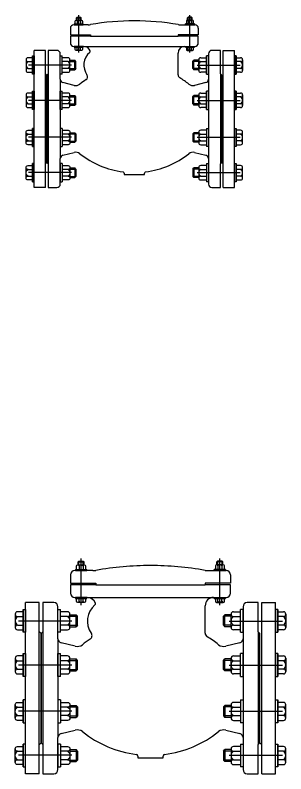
# Model space of a CAD drawing. Header units: millimetres. Extents: x 1218 to 72853, y -34712 to 16286.
# Drawn here: x 67247 to 67515, y 12916 to 13669 of the extents above; entities that cross this region are included whole.
import ezdxf

# ---------------------------------------------------------------- set-up
doc = ezdxf.new("R2010")
doc.units = ezdxf.units.MM
doc.styles.get("Standard").update_dxf_attribs({"font": 'arial.ttf'})

# ---------------------------------------------------------------- blocks, each defined once
blk = doc.blocks.new('VANMOTCHIEU-FRONT-DN80 PCCC')
for p, q in [((-57.59, 98.01), (-52.41, 98.01)), ((-56.75, 100.93), (-57.34, 100.35)), ((-57.34, 98.01), (-57.34, 100.35)), ((-57.34, 100.35), (-52.66, 100.35)), ((-56.75, 98.01), (-56.75, 100.93)), ((-56.75, 100.93), (-53.25, 100.93)), ((-55, 66.02), (-55, 102.93)), ((-53.25, 100.93), (-52.66, 100.35)), ((-53.25, 98.01), (-53.25, 100.93)), ((-52.66, 98.01), (-52.66, 100.35)), ((57.59, 98.01, 0), (52.41, 98.01, 0)), ((53.25, 100.93, 0), (52.66, 100.35, 0)), ((52.66, 98.01, 0), (52.66, 100.35, 0)), ((57.34, 100.35, 0), (52.66, 100.35, 0)), ((53.25, 98.01, 0), (53.25, 100.93, 0)), ((56.75, 100.93, 0), (53.25, 100.93, 0)), ((55, 66.02), (55, 102.93)), ((56.75, 100.93, 0), (57.34, 100.35, 0)), ((56.75, 98.01, 0), (56.75, 100.93, 0)), ((57.34, 98.01, 0), (57.34, 100.35, 0)), ((-45.7, 93.33), (-60, 93.33)), ((-59.44, 94.27), (-59.44, 93.33)), ((-59.44, 94.27), (-50.56, 94.27)), ((-59.44, 93.33), (-50.56, 93.33)), ((-58.51, 94.27), (-58.51, 97.08)), ((-56.64, 97.08), (-56.64, 94.27)), ((-53.36, 97.08), (-53.36, 94.27)), ((-51.49, 97.08), (-51.49, 94.27)), ((-50.56, 93.33), (-50.56, 94.27)), ((45.7, 93.33), (60, 93.33)), ((50.56, 93.33, 0), (50.56, 94.27, 0)), ((59.44, 94.27, 0), (50.56, 94.27, 0)), ((59.44, 93.33, 0), (50.56, 93.33, 0)), ((51.49, 97.08, 0), (51.49, 94.27, 0)), ((58.51, 94.27, 0), (58.51, 97.08, 0)), ((59.44, 94.27, 0), (59.44, 93.33, 0)), ((-63.33, 90), (-63.33, 83.33)), ((-63.33, 83.33), (-43.33, 83.33)), ((-43.33, 83.33), (-43.33, 82)), ((63.33, 83.33), (43.33, 83.33)), ((43.33, 83.33), (43.33, 82)), ((63.33, 90), (63.33, 83.33)), ((-43.33, 82), (-63.33, 82)), ((-63.33, 82), (-63.33, 75.33)), ((-43.33, 82), (43.33, 82)), ((63.33, 82), (43.33, 82)), ((63.33, 75.33), (63.33, 82)), ((-88.1, 68), (-99.07, 68)), ((-99.07, -68), (-99.07, 68)), ((-88.1, -68), (-88.1, 68)), ((-76.67, 68), (-85.33, 68)), ((-85.33, 68), (-85.33, 44.67)), ((-60, 72), (-50, 72)), ((-50.56, 72), (-59.44, 72)), ((-59.44, 72), (-59.44, 71.06)), ((-59.44, 71.06), (-50.56, 71.06)), ((-50.56, 71.06), (-59.44, 71.06)), ((-58.51, 68.96), (-58.51, 71.06)), ((-52.41, 68.02), (-57.59, 68.02)), ((-56.64, 68.96), (-56.64, 71.06)), ((-53.36, 68.96), (-53.36, 71.06)), ((-51.49, 71.06), (-51.49, 68.96)), ((-50.56, 71.06), (-50.56, 72)), ((-49.33, 72), (50, 72)), ((50, 72), (60, 72)), ((50.56, 71.06, 0), (50.56, 72, 0)), ((50.56, 72, 0), (59.44, 72, 0)), ((59.44, 71.06, 0), (50.56, 71.06, 0)), ((50.56, 71.06, 0), (59.44, 71.06, 0)), ((51.49, 71.06, 0), (51.49, 68.96, 0)), ((52.41, 68.02, 0), (57.59, 68.02, 0)), ((58.51, 68.96, 0), (58.51, 71.06, 0)), ((59.44, 72, 0), (59.44, 71.06, 0)), ((85.33, 68), (76.67, 68)), ((85.33, 44.67), (85.33, 68)), ((88.1, 68), (99.07, 68)), ((88.1, -68), (88.1, 68)), ((99.07, -68), (99.07, 68)), ((-100.98, 60.62), (-105.29, 60.62)), ((-100.98, 44.4), (-100.98, 62.53)), ((-100.98, 62.53), (-99.07, 62.53)), ((-100.98, 62.53), (-100.98, 44.4)), ((-99.07, 62.53), (-99.07, 44.4)), ((-73.33, 39.27), (-73.33, 64.67)), ((-73.33, 44.4), (-73.33, 62.53)), ((-73.33, 62.53), (-71.42, 62.53)), ((-71.42, 44.4), (-71.42, 62.53)), ((-65.69, 60.62), (-71.42, 60.62)), ((43.33, 43.62), (43.33, 65.33)), ((65.69, 60.62), (71.42, 60.62)), ((73.33, 62.53), (71.42, 62.53)), ((71.42, 44.4), (71.42, 62.53)), ((73.33, 64.67), (73.33, 39.27)), ((73.33, 44.4), (73.33, 62.53)), ((100.98, 62.53), (99.07, 62.53)), ((99.07, 62.53), (99.07, 44.4)), ((100.98, 44.4), (100.98, 62.53)), ((100.98, 62.53), (100.98, 44.4)), ((100.98, 60.62), (105.29, 60.62)), ((-107.19, 58.76), (-107.19, 48.17)), ((-78.49, 53.23), (-104.69, 53.23)), ((-62.3, 53.22), (-92.04, 53.22)), ((-63.79, 48.17), (-63.79, 58.76)), ((-63.79, 58.24), (-59.02, 58.24)), ((-63.79, 57.04), (-57.82, 57.04)), ((-59.02, 48.69), (-59.02, 58.24)), ((-57.82, 57.04), (-59.02, 58.24)), ((-57.82, 49.89), (-57.82, 57.04)), ((57.82, 57.04), (59.02, 58.24)), ((63.79, 57.04), (57.82, 57.04)), ((57.82, 49.89), (57.82, 57.04)), ((63.79, 58.24), (59.02, 58.24)), ((59.02, 48.69), (59.02, 58.24)), ((62.3, 53.22), (92.04, 53.22)), ((63.79, 48.17), (63.79, 58.76)), ((78.49, 53.23), (104.69, 53.23)), ((107.19, 58.76), (107.19, 48.17)), ((-105.29, 46.31), (-100.98, 46.31)), ((-71.42, 46.31), (-65.69, 46.31)), ((-63.79, 49.89), (-57.82, 49.89)), ((-63.79, 48.69), (-59.02, 48.69)), ((-57.82, 49.89), (-59.02, 48.69)), ((57.82, 49.89), (59.02, 48.69)), ((63.79, 49.89), (57.82, 49.89)), ((63.79, 48.69), (59.02, 48.69)), ((71.42, 46.31), (65.69, 46.31)), ((105.29, 46.31), (100.98, 46.31)), ((-99.07, 44.4), (-100.98, 44.4)), ((-88, 44.67), (-86.67, 43.33)), ((-85.33, 44.67), (-86.67, 43.33)), ((-86.67, 43.33), (-86.67, -43.33)), ((-86.67, -43.33), (-86.67, 43.33)), ((-86.67, -43.33), (-86.67, 43.33)), ((-85.33, 44.67), (-85.33, -44.67)), ((-71.42, 44.4), (-73.33, 44.4)), ((-73.33, 39.27), (-73.33, -39.27)), ((71.42, 44.4), (73.33, 44.4)), ((73.33, 39.27), (73.33, -39.27)), ((86.67, 43.33), (85.33, 44.67)), ((85.33, 44.67), (85.33, -44.67)), ((86.67, -43.33), (86.67, 43.33)), ((99.07, 44.4), (100.98, 44.4)), ((-59.7, 33.26), (-70.81, 36.04)), ((70.81, 36.04), (59.7, 33.26)), ((-107.19, 23.74), (-107.19, 13.16)), ((-100.98, 25.61), (-105.29, 25.61)), ((-100.98, 9.38), (-100.98, 27.52)), ((-100.98, 27.52), (-99.07, 27.52)), ((-100.98, 27.52), (-100.98, 9.38)), ((-99.07, 27.52), (-99.07, 9.38)), ((-73.33, 9.38), (-73.33, 27.52)), ((-73.33, 27.52), (-71.42, 27.52)), ((-71.42, 9.38), (-71.42, 27.52)), ((-65.69, 25.61), (-71.42, 25.61)), ((-63.79, 13.16), (-63.79, 23.74)), ((-63.79, 23.22), (-59.02, 23.22)), ((-59.02, 13.68), (-59.02, 23.22)), ((-57.82, 22.03), (-59.02, 23.22)), ((57.82, 22.03), (59.02, 23.22)), ((63.79, 23.22), (59.02, 23.22)), ((59.02, 13.68), (59.02, 23.22)), ((63.79, 13.16), (63.79, 23.74)), ((65.69, 25.61), (71.42, 25.61)), ((73.33, 27.52), (71.42, 27.52)), ((71.42, 9.38), (71.42, 27.52)), ((73.33, 9.38), (73.33, 27.52)), ((100.98, 27.52), (99.07, 27.52)), ((99.07, 27.52), (99.07, 9.38)), ((100.98, 9.38), (100.98, 27.52)), ((100.98, 27.52), (100.98, 9.38)), ((100.98, 25.61), (105.29, 25.61)), ((107.19, 23.74), (107.19, 13.16)), ((-78.49, 18.21), (-104.69, 18.21)), ((-62.3, 18.2), (-92.04, 18.2)), ((-63.79, 22.03), (-57.82, 22.03)), ((-57.82, 14.87), (-57.82, 22.03)), ((63.79, 22.03), (57.82, 22.03)), ((57.82, 14.87), (57.82, 22.03)), ((62.3, 18.2), (92.04, 18.2)), ((78.49, 18.21), (104.69, 18.21)), ((-105.29, 11.29), (-100.98, 11.29)), ((-99.07, 9.38), (-100.98, 9.38)), ((-71.42, 9.38), (-73.33, 9.38)), ((-71.42, 11.29), (-65.69, 11.29)), ((-63.79, 14.87), (-57.82, 14.87)), ((-63.79, 13.68), (-59.02, 13.68)), ((-57.82, 14.87), (-59.02, 13.68)), ((57.82, 14.87), (59.02, 13.68)), ((63.79, 14.87), (57.82, 14.87)), ((63.79, 13.68), (59.02, 13.68)), ((71.42, 11.29), (65.69, 11.29)), ((71.42, 9.38), (73.33, 9.38)), ((99.07, 9.38), (100.98, 9.38)), ((105.29, 11.29), (100.98, 11.29)), ((-107.19, -23.74), (-107.19, -13.16)), ((-105.29, -11.29), (-100.98, -11.29)), ((-100.98, -9.38), (-100.98, -27.52)), ((-99.07, -9.38), (-100.98, -9.38)), ((-100.98, -27.52), (-100.98, -9.38)), ((-99.07, -27.52), (-99.07, -9.38)), ((-71.42, -9.38), (-73.33, -9.38)), ((-73.33, -9.38), (-73.33, -27.52)), ((-71.42, -9.38), (-71.42, -27.52)), ((-71.42, -11.29), (-65.69, -11.29)), ((-63.79, -13.16), (-63.79, -23.74)), ((-63.79, -13.68), (-59.02, -13.68)), ((-63.79, -14.87), (-57.82, -14.87)), ((-59.02, -13.68), (-59.02, -23.22)), ((-57.82, -14.87), (-59.02, -13.68)), ((-57.82, -14.87), (-57.82, -22.03)), ((57.82, -14.87, 0), (59.02, -13.68, 0)), ((63.79, -14.87, 0), (57.82, -14.87, 0)), ((57.82, -14.87, 0), (57.82, -22.03, 0)), ((63.79, -13.68, 0), (59.02, -13.68, 0)), ((59.02, -13.68, 0), (59.02, -23.22, 0)), ((63.79, -13.16, 0), (63.79, -23.74, 0)), ((71.42, -11.29, 0), (65.69, -11.29, 0)), ((71.42, -9.38, 0), (73.33, -9.38, 0)), ((71.42, -9.38, 0), (71.42, -27.52, 0)), ((73.33, -9.38, 0), (73.33, -27.52, 0)), ((99.07, -27.52, 0), (99.07, -9.38, 0)), ((99.07, -9.38, 0), (100.98, -9.38, 0)), ((100.98, -9.38, 0), (100.98, -27.52, 0)), ((100.98, -27.52, 0), (100.98, -9.38, 0)), ((105.29, -11.29, 0), (100.98, -11.29, 0)), ((107.19, -23.74, 0), (107.19, -13.16, 0)), ((-105.29, -15.11), (-100.98, -15.11)), ((-105.29, -21.79), (-100.98, -21.79)), ((-78.49, -18.21), (-104.69, -18.21)), ((-62.3, -18.2), (-92.04, -18.2)), ((-65.69, -15.11), (-71.42, -15.11)), ((-65.69, -21.79), (-71.42, -21.79)), ((-63.79, -22.03), (-57.82, -22.03)), ((-57.82, -22.03), (-59.02, -23.22)), ((57.82, -22.03, 0), (59.02, -23.22, 0)), ((63.79, -22.03, 0), (57.82, -22.03, 0)), ((62.3, -18.2), (92.04, -18.2)), ((78.49, -18.21), (104.69, -18.21)), ((-100.98, -25.61), (-105.29, -25.61)), ((-100.98, -27.52), (-99.07, -27.52)), ((-73.33, -27.52), (-71.42, -27.52)), ((-65.69, -25.61), (-71.42, -25.61)), ((-63.79, -23.22), (-59.02, -23.22)), ((63.79, -23.22, 0), (59.02, -23.22, 0)), ((65.69, -25.61, 0), (71.42, -25.61, 0)), ((73.33, -27.52, 0), (71.42, -27.52, 0)), ((100.98, -27.52, 0), (99.07, -27.52, 0)), ((100.98, -25.61, 0), (105.29, -25.61, 0)), ((-70.81, -36.04), (-59.7, -33.26)), ((59.7, -33.26), (70.81, -36.04)), ((-100.98, -44.4), (-100.98, -62.53)), ((-99.07, -44.4), (-100.98, -44.4)), ((-100.98, -62.53), (-100.98, -44.4)), ((-99.07, -62.53), (-99.07, -44.4)), ((-86.67, -43.33), (-88, -44.67)), ((-86.67, -43.33), (-85.33, -44.67)), ((-85.33, -44.67), (-85.33, -68)), ((-73.33, -64.67), (-73.33, -39.27)), ((-71.42, -44.4), (-73.33, -44.4)), ((-73.33, -44.4), (-73.33, -62.53)), ((-71.42, -44.4), (-71.42, -62.53)), ((71.42, -44.4, 0), (73.33, -44.4, 0)), ((71.42, -44.4, 0), (71.42, -62.53, 0)), ((73.33, -39.27), (73.33, -64.67)), ((73.33, -44.4, 0), (73.33, -62.53, 0)), ((85.33, -44.67), (86.67, -43.33)), ((85.33, -68), (85.33, -44.67)), ((86.67, -43.33), (88, -44.67)), ((99.07, -62.53, 0), (99.07, -44.4, 0)), ((99.07, -44.4, 0), (100.98, -44.4, 0)), ((100.98, -44.4, 0), (100.98, -62.53, 0)), ((100.98, -62.53, 0), (100.98, -44.4, 0)), ((-107.19, -58.76), (-107.19, -48.17)), ((-105.29, -46.31), (-100.98, -46.31)), ((-105.29, -50.12), (-100.98, -50.12)), ((-71.42, -46.31), (-65.69, -46.31)), ((-65.69, -50.12), (-71.42, -50.12)), ((-63.79, -48.17), (-63.79, -58.76)), ((-63.79, -48.69), (-59.02, -48.69)), ((-63.79, -49.89), (-57.82, -49.89)), ((-59.02, -48.69), (-59.02, -58.24)), ((-57.82, -49.89), (-59.02, -48.69)), ((-57.82, -49.89), (-57.82, -57.04)), ((57.82, -49.89, 0), (59.02, -48.69, 0)), ((63.79, -49.89, 0), (57.82, -49.89, 0)), ((57.82, -49.89, 0), (57.82, -57.04, 0)), ((63.79, -48.69, 0), (59.02, -48.69, 0)), ((59.02, -48.69, 0), (59.02, -58.24, 0)), ((63.79, -48.17, 0), (63.79, -58.76, 0)), ((71.42, -46.31, 0), (65.69, -46.31, 0)), ((105.29, -46.31, 0), (100.98, -46.31, 0)), ((107.19, -58.76, 0), (107.19, -48.17, 0)), ((-105.29, -56.81), (-100.98, -56.81)), ((-78.49, -53.23), (-104.69, -53.23)), ((-62.3, -53.22), (-92.04, -53.22)), ((-65.69, -56.81), (-71.42, -56.81)), ((-63.79, -57.04), (-57.82, -57.04)), ((-63.79, -58.24), (-59.02, -58.24)), ((-57.82, -57.04), (-59.02, -58.24)), ((-10, -53.93), (-10, -55.33)), ((-10, -55.33), (10, -55.33)), ((10, -55.33), (10, -53.93)), ((57.82, -57.04, 0), (59.02, -58.24, 0)), ((63.79, -57.04, 0), (57.82, -57.04, 0)), ((63.79, -58.24, 0), (59.02, -58.24, 0)), ((62.3, -53.22), (92.04, -53.22)), ((78.49, -53.23), (104.69, -53.23)), ((-100.98, -60.62), (-105.29, -60.62)), ((-100.98, -62.53), (-99.07, -62.53)), ((-73.33, -62.53), (-71.42, -62.53)), ((-65.69, -60.62), (-71.42, -60.62)), ((65.69, -60.62, 0), (71.42, -60.62, 0)), ((73.33, -62.53, 0), (71.42, -62.53, 0)), ((100.98, -62.53, 0), (99.07, -62.53, 0)), ((100.98, -60.62, 0), (105.29, -60.62, 0)), ((-88.1, -68), (-99.07, -68)), ((-85.33, -68), (-76.67, -68)), ((76.67, -68), (85.33, -68)), ((88.1, -68), (99.07, -68))]:
    blk.add_line(p, q)
at = {"elevation": 0}
for points in [[(53.36, 97.08), (53.36, 94.27)], [(56.64, 97.08), (56.64, 94.27)], [(53.36, 68.96), (53.36, 71.06)], [(56.64, 68.96), (56.64, 71.06)], [(-105.29, 56.81), (-100.98, 56.81)], [(-65.69, 56.81), (-71.42, 56.81)], [(65.69, 56.81), (71.42, 56.81)], [(105.29, 56.81), (100.98, 56.81)], [(-105.29, 50.12), (-100.98, 50.12)], [(-65.69, 50.12), (-71.42, 50.12)], [(65.69, 50.12), (71.42, 50.12)], [(105.29, 50.12), (100.98, 50.12)], [(-105.29, 21.79), (-100.98, 21.79)], [(-105.29, 15.11), (-100.98, 15.11)], [(-65.69, 21.79), (-71.42, 21.79)], [(-65.69, 15.11), (-71.42, 15.11)], [(65.69, 21.79), (71.42, 21.79)], [(65.69, 15.11), (71.42, 15.11)], [(105.29, 21.79), (100.98, 21.79)], [(105.29, 15.11), (100.98, 15.11)], [(65.69, -15.11), (71.42, -15.11)], [(65.69, -21.79), (71.42, -21.79)], [(105.29, -15.11), (100.98, -15.11)], [(105.29, -21.79), (100.98, -21.79)], [(65.69, -50.12), (71.42, -50.12)], [(105.29, -50.12), (100.98, -50.12)], [(65.69, -56.81), (71.42, -56.81)], [(105.29, -56.81), (100.98, -56.81)]]:
    blk.add_lwpolyline(points, dxfattribs=at)
for centre, radius, start, end in [((52.43, 97.07, 0), 0.935, 0.24779, 179.75221), ((55, 96.11, 0), 1.9, 30.73121, 149.26879), ((57.57, 97.07, 0), 0.935, 0.24779, 179.75221), ((-60, 90), 3.33, 90, 180), ((-45.7, 106.67), 13.33, 270, 280.0043), ((0, -152.4), 249.73, 90, 100.0043), ((0, -152.4), 249.73, 79.9957, 90), ((45.7, 106.67), 13.33, 259.9957, 270), ((60, 90), 3.33, 360, 90), ((-60, 75.33), 3.33, 180, 270), ((60, 75.33), 3.33, 270, 0), ((-76.67, 64.67), 3.33, 0, 90), ((-50, 65.33), 6.67, 19.06314, 90), ((50, 65.33), 6.67, 90, 180), ((52.43, 68.96, 0), 0.935, 180.24779, 359.75221), ((55, 69.93, 0), 1.9, 210.73121, 329.26879), ((57.57, 68.96, 0), 0.935, 180.24779, 359.75221), ((76.67, 64.67), 3.33, 90, 180), ((-105.28, 58.71), 1.91, 90.24779, 269.75221), ((-65.7, 58.71), 1.91, 270.24779, 89.75221), ((-33.33, 53.33), 16.67, 130.23159, 215.41409), ((-44.96, 67.08), 1.33, 310.23159, 19.06314), ((65.7, 58.71), 1.91, 90.24779, 269.75221), ((105.28, 58.71), 1.91, 270.24779, 89.75221), ((-103.3, 53.47), 3.89, 120.73121, 239.26879), ((-67.68, 53.47), 3.89, 300.73121, 59.26879), ((67.68, 53.47), 3.89, 120.73121, 239.26879), ((103.3, 53.47), 3.89, 300.73121, 59.26879), ((-105.28, 48.22), 1.91, 90.24779, 269.75221), ((-65.7, 48.22), 1.91, 270.24779, 89.75221), ((65.7, 48.22), 1.91, 90.24779, 269.75221), ((105.28, 48.22), 1.91, 270.24779, 89.75221), ((-70, 39.27), 3.33, 180, 255.96376), ((0, -33.33), 86.67, 123.46848, 128.48467), ((-49.63, 41.74), 3.33, 303.46848, 35.41409), ((46.67, 43.62), 3.33, 180, 238.76707), ((0, -33.33), 86.67, 51.51533, 58.76707), ((70, 39.27), 3.33, 284.03624, 0), ((-58.08, 39.73), 6.67, 255.96376, 308.48467), ((58.08, 39.73), 6.67, 231.51533, 284.03624), ((-105.28, 23.7), 1.91, 90.24779, 269.75221), ((-65.7, 23.7), 1.91, 270.24779, 89.75221), ((65.7, 23.7), 1.91, 90.24779, 269.75221), ((105.28, 23.7), 1.91, 270.24779, 89.75221), ((-103.3, 18.45), 3.89, 120.73121, 239.26879), ((-105.28, 13.2), 1.91, 90.24779, 269.75221), ((-67.68, 18.45), 3.89, 300.73121, 59.26879), ((-65.7, 13.2), 1.91, 270.24779, 89.75221), ((67.68, 18.45), 3.89, 120.73121, 239.26879), ((65.7, 13.2), 1.91, 90.24779, 269.75221), ((103.3, 18.45), 3.89, 300.73121, 59.26879), ((105.28, 13.2), 1.91, 270.24779, 89.75221), ((65.7, -13.2, 0), 1.91, 90.24779, 269.75221), ((105.28, -13.2, 0), 1.91, 270.24779, 89.75221), ((67.68, -18.45, 0), 3.89, 120.73121, 239.26879), ((65.7, -23.7, 0), 1.91, 90.24779, 269.75221), ((103.3, -18.45, 0), 3.89, 300.73121, 59.26879), ((105.28, -23.7, 0), 1.91, 270.24779, 89.75221), ((-70, -39.27), 3.33, 104.03624, 180), ((-58.08, -39.73), 6.67, 51.51533, 104.03624), ((0, 33.33), 86.67, 231.51533, 262.60045), ((0, 33.33), 86.67, 277.39955, 308.48467), ((58.08, -39.73), 6.67, 75.96376, 128.48467), ((70, -39.27), 3.33, 0, 75.96376), ((-11.33, -53.93), 1.33, 0, 82.60045), ((11.33, -53.93), 1.33, 97.39955, 180), ((65.7, -48.22, 0), 1.91, 90.24779, 269.75221), ((67.68, -53.47, 0), 3.89, 120.73121, 239.26879), ((105.28, -48.22, 0), 1.91, 270.24779, 89.75221), ((103.3, -53.47, 0), 3.89, 300.73121, 59.26879), ((65.7, -58.71, 0), 1.91, 90.24779, 269.75221), ((105.28, -58.71, 0), 1.91, 270.24779, 89.75221), ((-76.67, -64.67), 3.33, 270, 0), ((76.67, -64.67), 3.33, 180, 270)]:
    blk.add_arc(centre, radius, start, end)
at = {"extrusion": (0, 0, -1)}
for centre, major_axis, start_param, end_param in [((-57.57, 97.07), (0.661, 0.661), 3.931316, 7.064259), ((-55, 96.11), (1.35, 1.35), 4.463352, 6.532223), ((-52.43, 97.07), (-0.661, 0.661), 5.502112, 8.635055), ((-57.57, 68.96), (-0.661, 0.661), 2.360519, 5.493462), ((-55, 69.93), (-1.35, 1.35), 2.892555, 4.961426), ((-52.43, 68.96), (0.661, 0.661), 0.789723, 3.922666), ((-105.28, -13.2), (-1.35, 1.35), 3.931316, 7.064259), ((-65.7, -13.2), (1.35, 1.35), -0.781073, 2.35187), ((-103.3, -18.45), (-2.75, 2.75), 4.463352, 6.532223), ((-105.28, -23.7), (-1.35, 1.35), 3.931316, 7.064259), ((-67.68, -18.45), (-2.75, 2.75), 1.321759, 3.39063), ((-65.7, -23.7), (1.35, 1.35), -0.781073, 2.35187), ((-105.28, -48.22), (-1.35, 1.35), 3.931316, 7.064259), ((-103.3, -53.47), (-2.75, 2.75), 4.463352, 6.532223), ((-65.7, -48.22), (1.35, 1.35), -0.781073, 2.35187), ((-67.68, -53.47), (-2.75, 2.75), 1.321759, 3.39063), ((-105.28, -58.71), (-1.35, 1.35), 3.931316, 7.064259), ((-65.7, -58.71), (1.35, 1.35), -0.781073, 2.35187)]:
    blk.add_ellipse(centre, major_axis=major_axis, ratio=1, start_param=start_param, end_param=end_param, dxfattribs=at)
at = {"flags": 1}
for p in [(-99.07, 0), (99.07, 0)]:
    blk.add_attdef('AMC', p, '', height=0.2, dxfattribs=at)
blk = doc.blocks.new('VANMOTCHIEU-FRONT-DN100 PCCC')
for p, q in [((-68.75, 82.53), (-68.75, 128.67)), ((68.75, 82.53), (68.75, 128.67)), ((-73.13, 117.84), (-73.13, 121.35)), ((-71.99, 122.51), (-65.51, 122.51)), ((-70.94, 126.17), (-71.67, 125.44)), ((-71.67, 122.51), (-71.67, 125.44)), ((-71.67, 125.44), (-65.83, 125.44)), ((-70.94, 122.51), (-70.94, 126.17)), ((-70.94, 126.17), (-66.56, 126.17)), ((-70.8, 121.35), (-70.8, 117.84)), ((-66.7, 121.35), (-66.7, 117.84)), ((-66.56, 126.17), (-65.83, 125.44)), ((-66.56, 122.51), (-66.56, 126.17)), ((-65.83, 122.51), (-65.83, 125.44)), ((-64.37, 121.35), (-64.37, 117.84)), ((64.37, 121.35, 0), (64.37, 117.84, 0)), ((71.99, 122.51, 0), (65.51, 122.51, 0)), ((66.56, 126.17, 0), (65.83, 125.44, 0)), ((65.83, 122.51, 0), (65.83, 125.44, 0)), ((71.67, 125.44, 0), (65.83, 125.44, 0)), ((66.56, 122.51, 0), (66.56, 126.17, 0)), ((70.94, 126.17, 0), (66.56, 126.17, 0)), ((70.94, 126.17, 0), (71.67, 125.44, 0)), ((70.94, 122.51, 0), (70.94, 126.17, 0)), ((71.67, 122.51, 0), (71.67, 125.44, 0)), ((73.13, 117.84, 0), (73.13, 121.35, 0)), ((-57.13, 116.67), (-75, 116.67)), ((-74.3, 117.84), (-74.3, 116.67)), ((-74.3, 117.84), (-63.2, 117.84)), ((-74.3, 116.67), (-63.2, 116.67)), ((-63.2, 116.67), (-63.2, 117.84)), ((57.13, 116.67), (75, 116.67)), ((63.2, 116.67, 0), (63.2, 117.84, 0)), ((74.3, 117.84, 0), (63.2, 117.84, 0)), ((74.3, 116.67, 0), (63.2, 116.67, 0)), ((74.3, 117.84, 0), (74.3, 116.67, 0)), ((-79.17, 112.5), (-79.17, 104.17)), ((79.17, 112.5), (79.17, 104.17)), ((-79.17, 104.17), (-54.17, 104.17)), ((-54.17, 102.5), (-79.17, 102.5)), ((-79.17, 102.5), (-79.17, 94.17)), ((-54.17, 104.17), (-54.17, 102.5)), ((-54.17, 102.5), (54.17, 102.5)), ((79.17, 104.17), (54.17, 104.17)), ((54.17, 104.17), (54.17, 102.5)), ((79.17, 102.5), (54.17, 102.5)), ((79.17, 94.17), (79.17, 102.5)), ((-110.12, 85), (-123.84, 85)), ((-123.84, -85), (-123.84, 85)), ((-110.12, -85), (-110.12, 85)), ((-95.83, 85), (-106.67, 85)), ((-106.67, 85), (-106.67, 55.83)), ((-75, 90), (-62.5, 90)), ((-63.2, 90), (-74.3, 90)), ((-74.3, 90), (-74.3, 88.83)), ((-74.3, 88.83), (-63.2, 88.83)), ((-63.2, 88.83), (-74.3, 88.83)), ((-73.13, 86.2), (-73.13, 88.83)), ((-65.51, 85.03), (-71.99, 85.03)), ((-70.8, 86.2), (-70.8, 88.83)), ((-66.7, 86.2), (-66.7, 88.83)), ((-64.37, 88.83), (-64.37, 86.2)), ((-63.2, 88.83), (-63.2, 90)), ((-61.67, 90), (62.5, 90)), ((62.5, 90), (75, 90)), ((63.2, 88.83, 0), (63.2, 90, 0)), ((63.2, 90, 0), (74.3, 90, 0)), ((74.3, 88.83, 0), (63.2, 88.83, 0)), ((63.2, 88.83, 0), (74.3, 88.83, 0)), ((64.37, 88.83, 0), (64.37, 86.2, 0)), ((65.51, 85.03, 0), (71.99, 85.03, 0)), ((73.13, 86.2, 0), (73.13, 88.83, 0)), ((74.3, 90, 0), (74.3, 88.83, 0)), ((106.67, 85), (95.83, 85)), ((106.67, 55.83), (106.67, 85)), ((110.12, 85), (123.84, 85)), ((110.12, -85), (110.12, 85)), ((123.84, -85), (123.84, 85)), ((-126.23, 75.78), (-131.61, 75.78)), ((-126.23, 55.5), (-126.23, 78.16)), ((-126.23, 78.16), (-123.84, 78.16)), ((-126.23, 78.16), (-126.23, 55.5)), ((-123.84, 78.16), (-123.84, 55.5)), ((-91.67, 49.09), (-91.67, 80.83)), ((-91.67, 55.5), (-91.67, 78.16)), ((-91.67, 78.16), (-89.28, 78.16)), ((-89.28, 55.5), (-89.28, 78.16)), ((-82.11, 75.78), (-89.28, 75.78)), ((54.17, 54.53), (54.17, 81.67)), ((82.11, 75.78), (89.28, 75.78)), ((91.67, 78.16), (89.28, 78.16)), ((89.28, 55.5), (89.28, 78.16)), ((91.67, 80.83), (91.67, 49.09)), ((91.67, 55.5), (91.67, 78.16)), ((126.23, 78.16), (123.84, 78.16)), ((123.84, 78.16), (123.84, 55.5)), ((126.23, 55.5), (126.23, 78.16)), ((126.23, 78.16), (126.23, 55.5)), ((126.23, 75.78), (131.61, 75.78)), ((-133.98, 73.45), (-133.98, 60.21)), ((-79.74, 60.21), (-79.74, 73.45)), ((-79.74, 72.8), (-73.77, 72.8)), ((-79.74, 71.31), (-72.28, 71.31)), ((-73.77, 60.87), (-73.77, 72.8)), ((-72.28, 71.31), (-73.77, 72.8)), ((-72.28, 62.36), (-72.28, 71.31)), ((72.28, 71.31), (73.77, 72.8)), ((79.74, 71.31), (72.28, 71.31)), ((72.28, 62.36), (72.28, 71.31)), ((79.74, 72.8), (73.77, 72.8)), ((73.77, 60.87), (73.77, 72.8)), ((79.74, 60.21), (79.74, 73.45)), ((133.98, 73.45), (133.98, 60.21)), ((-98.11, 66.53), (-130.86, 66.53)), ((-77.87, 66.52), (-115.05, 66.52)), ((-79.74, 62.36), (-72.28, 62.36)), ((-79.74, 60.87), (-73.77, 60.87)), ((-72.28, 62.36), (-73.77, 60.87)), ((72.28, 62.36), (73.77, 60.87)), ((79.74, 62.36), (72.28, 62.36)), ((79.74, 60.87), (73.77, 60.87)), ((77.87, 66.52), (115.05, 66.52)), ((98.11, 66.53), (130.86, 66.53)), ((-131.61, 57.88), (-126.23, 57.88)), ((-123.84, 55.5), (-126.23, 55.5)), ((-110, 55.83), (-108.33, 54.17)), ((-106.67, 55.83), (-108.33, 54.17)), ((-108.33, 54.17), (-108.33, -54.17)), ((-108.33, -54.17), (-108.33, 54.17)), ((-108.33, -54.17), (-108.33, 54.17)), ((-106.67, 55.83), (-106.67, -55.83)), ((-89.28, 55.5), (-91.67, 55.5)), ((-89.28, 57.88), (-82.11, 57.88)), ((89.28, 57.88), (82.11, 57.88)), ((89.28, 55.5), (91.67, 55.5)), ((108.33, 54.17), (106.67, 55.83)), ((106.67, 55.83), (106.67, -55.83)), ((108.33, -54.17), (108.33, 54.17)), ((123.84, 55.5), (126.23, 55.5)), ((131.61, 57.88), (126.23, 57.88)), ((-91.67, 49.09), (-91.67, -49.09)), ((91.67, 49.09), (91.67, -49.09)), ((-74.62, 41.57), (-88.51, 45.04)), ((88.51, 45.04), (74.62, 41.57)), ((-126.23, 32.01), (-131.61, 32.01)), ((-126.23, 11.73), (-126.23, 34.4)), ((-126.23, 34.4), (-123.84, 34.4)), ((-126.23, 34.4), (-126.23, 11.73)), ((-123.84, 34.4), (-123.84, 11.73)), ((-91.67, 11.73), (-91.67, 34.4)), ((-91.67, 34.4), (-89.28, 34.4)), ((-89.28, 11.73), (-89.28, 34.4)), ((-82.11, 32.01), (-89.28, 32.01)), ((82.11, 32.01), (89.28, 32.01)), ((91.67, 34.4), (89.28, 34.4)), ((89.28, 11.73), (89.28, 34.4)), ((91.67, 11.73), (91.67, 34.4)), ((126.23, 34.4), (123.84, 34.4)), ((123.84, 34.4), (123.84, 11.73)), ((126.23, 11.73), (126.23, 34.4)), ((126.23, 34.4), (126.23, 11.73)), ((126.23, 32.01), (131.61, 32.01)), ((-133.98, 29.68), (-133.98, 16.45)), ((-98.11, 22.76), (-130.86, 22.76)), ((-77.87, 22.75), (-115.05, 22.75)), ((-79.74, 16.45), (-79.74, 29.68)), ((-79.74, 29.03), (-73.77, 29.03)), ((-79.74, 27.54), (-72.28, 27.54)), ((-73.77, 17.1), (-73.77, 29.03)), ((-72.28, 27.54), (-73.77, 29.03)), ((-72.28, 18.59), (-72.28, 27.54)), ((72.28, 27.54), (73.77, 29.03)), ((79.74, 27.54), (72.28, 27.54)), ((72.28, 18.59), (72.28, 27.54)), ((79.74, 29.03), (73.77, 29.03)), ((73.77, 17.1), (73.77, 29.03)), ((77.87, 22.75), (115.05, 22.75)), ((79.74, 16.45), (79.74, 29.68)), ((98.11, 22.76), (130.86, 22.76)), ((133.98, 29.68), (133.98, 16.45)), ((-79.74, 18.59), (-72.28, 18.59)), ((-79.74, 17.1), (-73.77, 17.1)), ((-72.28, 18.59), (-73.77, 17.1)), ((72.28, 18.59), (73.77, 17.1)), ((79.74, 18.59), (72.28, 18.59)), ((79.74, 17.1), (73.77, 17.1)), ((-131.61, 14.12), (-126.23, 14.12)), ((-123.84, 11.73), (-126.23, 11.73)), ((-89.28, 11.73), (-91.67, 11.73)), ((-89.28, 14.12), (-82.11, 14.12)), ((89.28, 14.12), (82.11, 14.12)), ((89.28, 11.73), (91.67, 11.73)), ((123.84, 11.73), (126.23, 11.73)), ((131.61, 14.12), (126.23, 14.12)), ((-131.61, -14.12), (-126.23, -14.12)), ((-126.23, -11.73), (-126.23, -34.4)), ((-123.84, -11.73), (-126.23, -11.73)), ((-126.23, -34.4), (-126.23, -11.73)), ((-123.84, -34.4), (-123.84, -11.73)), ((-89.28, -11.73), (-91.67, -11.73)), ((-91.67, -11.73), (-91.67, -34.4)), ((-89.28, -11.73), (-89.28, -34.4)), ((-89.28, -14.12), (-82.11, -14.12)), ((89.28, -14.12, 0), (82.11, -14.12, 0)), ((89.28, -11.73, 0), (91.67, -11.73, 0)), ((89.28, -11.73, 0), (89.28, -34.4, 0)), ((91.67, -11.73, 0), (91.67, -34.4, 0)), ((123.84, -34.4, 0), (123.84, -11.73, 0)), ((123.84, -11.73, 0), (126.23, -11.73, 0)), ((126.23, -11.73, 0), (126.23, -34.4, 0)), ((126.23, -34.4, 0), (126.23, -11.73, 0)), ((131.61, -14.12, 0), (126.23, -14.12, 0)), ((-133.98, -29.68), (-133.98, -16.45)), ((-131.61, -18.89), (-126.23, -18.89)), ((-82.11, -18.89), (-89.28, -18.89)), ((-79.74, -16.45), (-79.74, -29.68)), ((-79.74, -17.1), (-73.77, -17.1)), ((-79.74, -18.59), (-72.28, -18.59)), ((-73.77, -17.1), (-73.77, -29.03)), ((-72.28, -18.59), (-73.77, -17.1)), ((-72.28, -18.59), (-72.28, -27.54)), ((72.28, -18.59, 0), (73.77, -17.1, 0)), ((79.74, -18.59, 0), (72.28, -18.59, 0)), ((72.28, -18.59, 0), (72.28, -27.54, 0)), ((79.74, -17.1, 0), (73.77, -17.1, 0)), ((73.77, -17.1, 0), (73.77, -29.03, 0)), ((79.74, -16.45, 0), (79.74, -29.68, 0)), ((133.98, -29.68, 0), (133.98, -16.45, 0)), ((-131.61, -27.24), (-126.23, -27.24)), ((-98.11, -22.76), (-130.86, -22.76)), ((-77.87, -22.75), (-115.05, -22.75)), ((-82.11, -27.24), (-89.28, -27.24)), ((-79.74, -27.54), (-72.28, -27.54)), ((-79.74, -29.03), (-73.77, -29.03)), ((-72.28, -27.54), (-73.77, -29.03)), ((72.28, -27.54, 0), (73.77, -29.03, 0)), ((79.74, -27.54, 0), (72.28, -27.54, 0)), ((79.74, -29.03, 0), (73.77, -29.03, 0)), ((77.87, -22.75), (115.05, -22.75)), ((98.11, -22.76), (130.86, -22.76)), ((-126.23, -32.01), (-131.61, -32.01)), ((-126.23, -34.4), (-123.84, -34.4)), ((-91.67, -34.4), (-89.28, -34.4)), ((-82.11, -32.01), (-89.28, -32.01)), ((82.11, -32.01, 0), (89.28, -32.01, 0)), ((91.67, -34.4, 0), (89.28, -34.4, 0)), ((126.23, -34.4, 0), (123.84, -34.4, 0)), ((126.23, -32.01, 0), (131.61, -32.01, 0)), ((-88.51, -45.04), (-74.62, -41.57)), ((74.62, -41.57), (88.51, -45.04)), ((-91.67, -80.83), (-91.67, -49.09)), ((91.67, -49.09), (91.67, -80.83)), ((-133.98, -73.45), (-133.98, -60.21)), ((-131.61, -57.88), (-126.23, -57.88)), ((-126.23, -55.5), (-126.23, -78.16)), ((-123.84, -55.5), (-126.23, -55.5)), ((-126.23, -78.16), (-126.23, -55.5)), ((-123.84, -78.16), (-123.84, -55.5)), ((-108.33, -54.17), (-110, -55.83)), ((-108.33, -54.17), (-106.67, -55.83)), ((-106.67, -55.83), (-106.67, -85)), ((-89.28, -55.5), (-91.67, -55.5)), ((-91.67, -55.5), (-91.67, -78.16)), ((-89.28, -55.5), (-89.28, -78.16)), ((-89.28, -57.88), (-82.11, -57.88)), ((-79.74, -60.21), (-79.74, -73.45)), ((79.74, -60.21, 0), (79.74, -73.45, 0)), ((89.28, -57.88, 0), (82.11, -57.88, 0)), ((89.28, -55.5, 0), (91.67, -55.5, 0)), ((89.28, -55.5, 0), (89.28, -78.16, 0)), ((91.67, -55.5, 0), (91.67, -78.16, 0)), ((106.67, -55.83), (108.33, -54.17)), ((106.67, -85), (106.67, -55.83)), ((108.33, -54.17), (110, -55.83)), ((123.84, -78.16, 0), (123.84, -55.5, 0)), ((123.84, -55.5, 0), (126.23, -55.5, 0)), ((126.23, -55.5, 0), (126.23, -78.16, 0)), ((126.23, -78.16, 0), (126.23, -55.5, 0)), ((131.61, -57.88, 0), (126.23, -57.88, 0)), ((133.98, -73.45, 0), (133.98, -60.21, 0)), ((-131.61, -62.66), (-126.23, -62.66)), ((-98.11, -66.53), (-130.86, -66.53)), ((-77.87, -66.52), (-115.05, -66.52)), ((-82.11, -62.66), (-89.28, -62.66)), ((-79.74, -60.87), (-73.77, -60.87)), ((-79.74, -62.36), (-72.28, -62.36)), ((-73.77, -60.87), (-73.77, -72.8)), ((-72.28, -62.36), (-73.77, -60.87)), ((-72.28, -62.36), (-72.28, -71.31)), ((-12.5, -67.42), (-12.5, -69.17)), ((12.5, -69.17), (12.5, -67.42)), ((72.28, -62.36, 0), (73.77, -60.87, 0)), ((79.74, -62.36, 0), (72.28, -62.36, 0)), ((72.28, -62.36, 0), (72.28, -71.31, 0)), ((79.74, -60.87, 0), (73.77, -60.87, 0)), ((73.77, -60.87, 0), (73.77, -72.8, 0)), ((77.87, -66.52), (115.05, -66.52)), ((98.11, -66.53), (130.86, -66.53)), ((-131.61, -71.01), (-126.23, -71.01)), ((-82.11, -71.01), (-89.28, -71.01)), ((-79.74, -71.31), (-72.28, -71.31)), ((-79.74, -72.8), (-73.77, -72.8)), ((-72.28, -71.31), (-73.77, -72.8)), ((-12.5, -69.17), (12.5, -69.17)), ((72.28, -71.31, 0), (73.77, -72.8, 0)), ((79.74, -71.31, 0), (72.28, -71.31, 0)), ((79.74, -72.8, 0), (73.77, -72.8, 0)), ((-126.23, -75.78), (-131.61, -75.78)), ((-126.23, -78.16), (-123.84, -78.16)), ((-91.67, -78.16), (-89.28, -78.16)), ((-82.11, -75.78), (-89.28, -75.78)), ((82.11, -75.78, 0), (89.28, -75.78, 0)), ((91.67, -78.16, 0), (89.28, -78.16, 0)), ((126.23, -78.16, 0), (123.84, -78.16, 0)), ((126.23, -75.78, 0), (131.61, -75.78, 0)), ((-110.12, -85), (-123.84, -85)), ((-106.67, -85), (-95.83, -85)), ((95.83, -85), (106.67, -85)), ((110.12, -85), (123.84, -85))]:
    blk.add_line(p, q)
at = {"elevation": 0}
for points in [[(66.7, 121.35), (66.7, 117.84)], [(70.8, 121.35), (70.8, 117.84)], [(66.7, 86.2), (66.7, 88.83)], [(70.8, 86.2), (70.8, 88.83)], [(-131.61, 71.01), (-126.23, 71.01)], [(-82.11, 71.01), (-89.28, 71.01)], [(82.11, 71.01), (89.28, 71.01)], [(131.61, 71.01), (126.23, 71.01)], [(-131.61, 62.66), (-126.23, 62.66)], [(-82.11, 62.66), (-89.28, 62.66)], [(82.11, 62.66), (89.28, 62.66)], [(131.61, 62.66), (126.23, 62.66)], [(-131.61, 27.24), (-126.23, 27.24)], [(-82.11, 27.24), (-89.28, 27.24)], [(82.11, 27.24), (89.28, 27.24)], [(131.61, 27.24), (126.23, 27.24)], [(-131.61, 18.89), (-126.23, 18.89)], [(-82.11, 18.89), (-89.28, 18.89)], [(82.11, 18.89), (89.28, 18.89)], [(131.61, 18.89), (126.23, 18.89)], [(82.11, -18.89), (89.28, -18.89)], [(131.61, -18.89), (126.23, -18.89)], [(82.11, -27.24), (89.28, -27.24)], [(131.61, -27.24), (126.23, -27.24)], [(82.11, -62.66), (89.28, -62.66)], [(131.61, -62.66), (126.23, -62.66)], [(82.11, -71.01), (89.28, -71.01)], [(131.61, -71.01), (126.23, -71.01)]]:
    blk.add_lwpolyline(points, dxfattribs=at)
for centre, radius, start, end in [((0, -190.5), 312.17, 90, 100.0043), ((0, -190.5), 312.17, 79.9957, 90), ((65.53, 121.34, 0), 1.17, 0.24779, 179.75221), ((68.75, 120.13, 0), 2.38, 30.73121, 149.26879), ((71.97, 121.34, 0), 1.17, 0.24779, 179.75221), ((-75, 112.5), 4.17, 90, 180), ((-57.13, 133.33), 16.67, 270, 280.0043), ((57.13, 133.33), 16.67, 259.9957, 270), ((75, 112.5), 4.17, 0, 90), ((-75, 94.17), 4.17, 180, 270), ((75, 94.17), 4.17, 270, 0), ((-95.83, 80.83), 4.17, 0, 90), ((-62.5, 81.67), 8.33, 19.06314, 90), ((-56.2, 83.84), 1.67, 310.23159, 19.06314), ((62.5, 81.67), 8.33, 90, 180), ((65.53, 86.2, 0), 1.17, 180.24779, 359.75221), ((68.75, 87.41, 0), 2.38, 210.73121, 329.26879), ((71.97, 86.2, 0), 1.17, 180.24779, 359.75221), ((95.83, 80.83), 4.17, 90, 180), ((-131.6, 73.39), 2.39, 90.24779, 269.75221), ((-82.12, 73.39), 2.39, 270.24779, 89.75221), ((-41.67, 66.67), 20.83, 130.23159, 215.41409), ((82.12, 73.39), 2.39, 90.24779, 269.75221), ((131.6, 73.39), 2.39, 270.24779, 89.75221), ((-129.12, 66.83), 4.86, 120.73121, 239.26879), ((-84.59, 66.83), 4.86, 300.73121, 59.26879), ((84.59, 66.83), 4.86, 120.73121, 239.26879), ((129.12, 66.83), 4.86, 300.73121, 59.26879), ((-131.6, 60.27), 2.39, 90.24779, 269.75221), ((-82.12, 60.27), 2.39, 270.24779, 89.75221), ((82.12, 60.27), 2.39, 90.24779, 269.75221), ((131.6, 60.27), 2.39, 270.24779, 89.75221), ((-62.04, 52.18), 4.17, 303.46848, 35.41409), ((58.33, 54.53), 4.17, 180, 238.76707), ((-87.5, 49.09), 4.17, 180, 255.96376), ((0, -41.67), 108.33, 123.46848, 128.48467), ((0, -41.67), 108.33, 51.51533, 58.76707), ((87.5, 49.09), 4.17, 284.03624, 0), ((-72.6, 49.66), 8.33, 255.96376, 308.48467), ((72.6, 49.66), 8.33, 231.51533, 284.03624), ((-131.6, 29.62), 2.39, 90.24779, 269.75221), ((-82.12, 29.62), 2.39, 270.24779, 89.75221), ((82.12, 29.62), 2.39, 90.24779, 269.75221), ((131.6, 29.62), 2.39, 270.24779, 89.75221), ((-129.12, 23.06), 4.86, 120.73121, 239.26879), ((-84.59, 23.06), 4.86, 300.73121, 59.26879), ((84.59, 23.06), 4.86, 120.73121, 239.26879), ((129.12, 23.06), 4.86, 300.73121, 59.26879), ((-131.6, 16.5), 2.39, 90.24779, 269.75221), ((-82.12, 16.5), 2.39, 270.24779, 89.75221), ((82.12, 16.5), 2.39, 90.24779, 269.75221), ((131.6, 16.5), 2.39, 270.24779, 89.75221), ((82.12, -16.5, 0), 2.39, 90.24779, 269.75221), ((131.6, -16.5, 0), 2.39, 270.24779, 89.75221), ((84.59, -23.06, 0), 4.86, 120.73121, 239.26879), ((129.12, -23.06, 0), 4.86, 300.73121, 59.26879), ((82.12, -29.62, 0), 2.39, 90.24779, 269.75221), ((131.6, -29.62, 0), 2.39, 270.24779, 89.75221), ((-87.5, -49.09), 4.17, 104.03624, 180), ((-72.6, -49.66), 8.33, 51.51533, 104.03624), ((0, 41.67), 108.33, 231.51533, 262.60045), ((0, 41.67), 108.33, 277.39955, 308.48467), ((72.6, -49.66), 8.33, 75.96376, 128.48467), ((87.5, -49.09), 4.17, 0, 75.96376), ((82.12, -60.27, 0), 2.39, 90.24779, 269.75221), ((131.6, -60.27, 0), 2.39, 270.24779, 89.75221), ((-14.17, -67.42), 1.67, 0, 82.60045), ((14.17, -67.42), 1.67, 97.39955, 180), ((84.59, -66.83, 0), 4.86, 120.73121, 239.26879), ((129.12, -66.83, 0), 4.86, 300.73121, 59.26879), ((82.12, -73.39, 0), 2.39, 90.24779, 269.75221), ((131.6, -73.39, 0), 2.39, 270.24779, 89.75221), ((-95.83, -80.83), 4.17, 270, 0), ((95.83, -80.83), 4.17, 180, 270)]:
    blk.add_arc(centre, radius, start, end)
at = {"extrusion": (0, 0, -1)}
for centre, major_axis, start_param, end_param in [((-71.97, 121.34), (0.827, 0.827), 3.931316, 7.064259), ((-68.75, 120.13), (1.68, 1.68), 4.463352, 6.532223), ((-65.53, 121.34), (-0.827, 0.827), 5.502112, 8.635055), ((-71.97, 86.2), (0.827, 0.827), 0.789723, 3.922666), ((-68.75, 87.41), (1.68, 1.68), 1.321759, 3.39063), ((-65.53, 86.2), (-0.827, 0.827), 2.360519, 5.493462), ((-131.6, -16.5), (-1.69, 1.69), 3.931316, 7.064259), ((-82.12, -16.5), (-1.69, 1.69), 0.789723, 3.922666), ((-129.12, -23.06), (-3.43, 3.43), 4.463352, 6.532223), ((-84.59, -23.06), (-3.43, 3.43), 1.321759, 3.39063), ((-131.6, -29.62), (-1.69, 1.69), 3.931316, 7.064259), ((-82.12, -29.62), (1.69, 1.69), -0.781073, 2.35187), ((-131.6, -60.27), (-1.69, 1.69), 3.931316, 7.064259), ((-82.12, -60.27), (-1.69, 1.69), 0.789723, 3.922666), ((-129.12, -66.83), (-3.43, 3.43), 4.463352, 6.532223), ((-84.59, -66.83), (-3.43, 3.43), 1.321759, 3.39063), ((-131.6, -73.39), (-1.69, 1.69), 3.931316, 7.064259), ((-82.12, -73.39), (1.69, 1.69), -0.781073, 2.35187)]:
    blk.add_ellipse(centre, major_axis=major_axis, ratio=1, start_param=start_param, end_param=end_param, dxfattribs=at)
at = {"flags": 1}
for p in [(-123.84, 0), (123.84, 0)]:
    blk.add_attdef('AMC', p, '', height=0.25, dxfattribs=at)

msp = doc.modelspace()

# ---------------------------------------------------------------- block references
for name, p in [('VANMOTCHIEU-FRONT-DN80 PCCC', (67364.83, 13566.17)), ('VANMOTCHIEU-FRONT-DN100 PCCC', (67380.83, 13001.27))]:
    msp.add_blockref(name, p)

doc.saveas('drawing.dxf')
